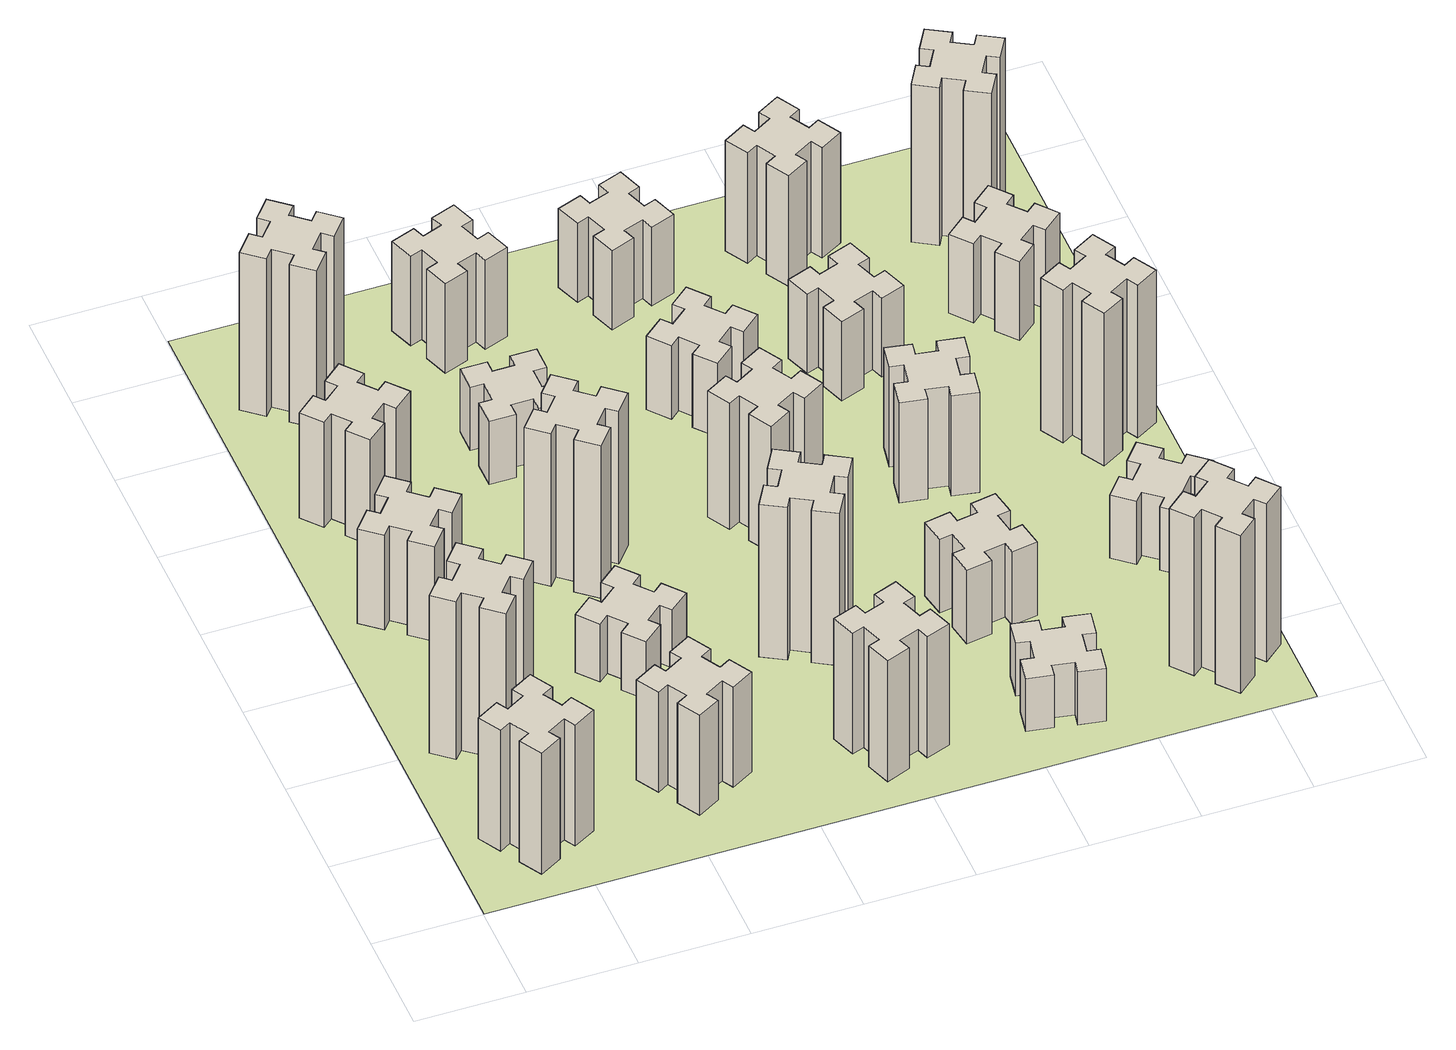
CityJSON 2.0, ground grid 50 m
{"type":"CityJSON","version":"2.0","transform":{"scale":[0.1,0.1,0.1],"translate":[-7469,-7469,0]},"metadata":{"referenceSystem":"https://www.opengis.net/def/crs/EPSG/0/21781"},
"CityObjects":{
"building1":{"type":"Building","attributes":{"class":"1000","function":"1000","usage":"1000","yearOfConstruction":2016,"roofType":"1000","measuredHeight":69,"storeysAboveGround":30,"storeysBelowGround":0},"geometry":[{"type":"Solid","lod":"1","boundaries":[[[[0,1,2,3,4,5,6,7,8,9,10,11,12,13,14,15,16,17,18,19]],[[17,16,20,21]],[[16,15,22,20]],[[15,14,23,22]],[[14,13,24,23]],[[13,12,25,24]],[[12,11,26,25]],[[11,10,27,26]],[[10,9,28,27]],[[9,8,29,28]],[[8,7,30,29]],[[7,6,31,30]],[[6,5,32,31]],[[5,4,33,32]],[[4,3,34,33]],[[3,2,35,34]],[[2,1,36,35]],[[1,0,37,36]],[[0,19,38,37]],[[19,18,39,38]],[[18,17,21,39]],[[24,25,26,27,28,29,30,31,32,33,34,35,36,37,38,39,21,20,22,23]]]]}]},
"building2":{"type":"Building","attributes":{"class":"1000","function":"1000","usage":"1000","yearOfConstruction":2016,"roofType":"1000","measuredHeight":90,"storeysAboveGround":30,"storeysBelowGround":0},"geometry":[{"type":"Solid","lod":"1","boundaries":[[[[40,41,42,43,44,45,46,47,48,49,50,51,52,53,54,55,56,57,58,59]],[[57,56,60,61]],[[56,55,62,60]],[[55,54,63,62]],[[54,53,64,63]],[[53,52,65,64]],[[52,51,66,65]],[[51,50,67,66]],[[50,49,68,67]],[[49,48,69,68]],[[48,47,70,69]],[[47,46,71,70]],[[46,45,72,71]],[[45,44,73,72]],[[44,43,74,73]],[[43,42,75,74]],[[42,41,76,75]],[[41,40,77,76]],[[40,59,78,77]],[[59,58,79,78]],[[58,57,61,79]],[[64,65,66,67,68,69,70,71,72,73,74,75,76,77,78,79,61,60,62,63]]]]}]},
"building3":{"type":"Building","attributes":{"class":"1000","function":"1000","usage":"1000","yearOfConstruction":2016,"roofType":"1000","measuredHeight":54,"storeysAboveGround":30,"storeysBelowGround":0},"geometry":[{"type":"Solid","lod":"1","boundaries":[[[[80,81,82,83,84,85,86,87,88,89,90,91,92,93,94,95,96,97,98,99]],[[97,96,100,101]],[[96,95,102,100]],[[95,94,103,102]],[[94,93,104,103]],[[93,92,105,104]],[[92,91,106,105]],[[91,90,107,106]],[[90,89,108,107]],[[89,88,109,108]],[[88,87,110,109]],[[87,86,111,110]],[[86,85,112,111]],[[85,84,113,112]],[[84,83,114,113]],[[83,82,115,114]],[[82,81,116,115]],[[81,80,117,116]],[[80,99,118,117]],[[99,98,119,118]],[[98,97,101,119]],[[104,105,106,107,108,109,110,111,112,113,114,115,116,117,118,119,101,100,102,103]]]]}]},
"building4":{"type":"Building","attributes":{"class":"1000","function":"1000","usage":"1000","yearOfConstruction":2016,"roofType":"1000","measuredHeight":60,"storeysAboveGround":30,"storeysBelowGround":0},"geometry":[{"type":"Solid","lod":"1","boundaries":[[[[120,121,122,123,124,125,126,127,128,129,130,131,132,133,134,135,136,137,138,139]],[[137,136,140,141]],[[136,135,142,140]],[[135,134,143,142]],[[134,133,144,143]],[[133,132,145,144]],[[132,131,146,145]],[[131,130,147,146]],[[130,129,148,147]],[[129,128,149,148]],[[128,127,150,149]],[[127,126,151,150]],[[126,125,152,151]],[[125,124,153,152]],[[124,123,154,153]],[[123,122,155,154]],[[122,121,156,155]],[[121,120,157,156]],[[120,139,158,157]],[[139,138,159,158]],[[138,137,141,159]],[[144,145,146,147,148,149,150,151,152,153,154,155,156,157,158,159,141,140,142,143]]]]}]},
"building5":{"type":"Building","attributes":{"class":"1000","function":"1000","usage":"1000","yearOfConstruction":2016,"roofType":"1000","measuredHeight":57,"storeysAboveGround":30,"storeysBelowGround":0},"geometry":[{"type":"Solid","lod":"1","boundaries":[[[[160,161,162,163,164,165,166,167,168,169,170,171,172,173,174,175,176,177,178,179]],[[177,176,180,181]],[[176,175,182,180]],[[175,174,183,182]],[[174,173,184,183]],[[173,172,185,184]],[[172,171,186,185]],[[171,170,187,186]],[[170,169,188,187]],[[169,168,189,188]],[[168,167,190,189]],[[167,166,191,190]],[[166,165,192,191]],[[165,164,193,192]],[[164,163,194,193]],[[163,162,195,194]],[[162,161,196,195]],[[161,160,197,196]],[[160,179,198,197]],[[179,178,199,198]],[[178,177,181,199]],[[184,185,186,187,188,189,190,191,192,193,194,195,196,197,198,199,181,180,182,183]]]]}]},
"building6":{"type":"Building","attributes":{"class":"1000","function":"1000","usage":"1000","yearOfConstruction":2016,"roofType":"1000","measuredHeight":90,"storeysAboveGround":30,"storeysBelowGround":0},"geometry":[{"type":"Solid","lod":"1","boundaries":[[[[200,201,202,203,204,205,206,207,208,209,210,211,212,213,214,215,216,217,218,219]],[[217,216,220,221]],[[216,215,222,220]],[[215,214,223,222]],[[214,213,224,223]],[[213,212,225,224]],[[212,211,226,225]],[[211,210,227,226]],[[210,209,228,227]],[[209,208,229,228]],[[208,207,230,229]],[[207,206,231,230]],[[206,205,232,231]],[[205,204,233,232]],[[204,203,234,233]],[[203,202,235,234]],[[202,201,236,235]],[[201,200,237,236]],[[200,219,238,237]],[[219,218,239,238]],[[218,217,221,239]],[[224,225,226,227,228,229,230,231,232,233,234,235,236,237,238,239,221,220,222,223]]]]}]},
"building7":{"type":"Building","attributes":{"class":"1000","function":"1000","usage":"1000","yearOfConstruction":2016,"roofType":"1000","measuredHeight":33,"storeysAboveGround":30,"storeysBelowGround":0},"geometry":[{"type":"Solid","lod":"1","boundaries":[[[[240,241,242,243,244,245,246,247,248,249,250,251,252,253,254,255,256,257,258,259]],[[257,256,260,261]],[[256,255,262,260]],[[255,254,263,262]],[[254,253,264,263]],[[253,252,265,264]],[[252,251,266,265]],[[251,250,267,266]],[[250,249,268,267]],[[249,248,269,268]],[[248,247,270,269]],[[247,246,271,270]],[[246,245,272,271]],[[245,244,273,272]],[[244,243,274,273]],[[243,242,275,274]],[[242,241,276,275]],[[241,240,277,276]],[[240,259,278,277]],[[259,258,279,278]],[[258,257,261,279]],[[264,265,266,267,268,269,270,271,272,273,274,275,276,277,278,279,261,260,262,263]]]]}]},
"building8":{"type":"Building","attributes":{"class":"1000","function":"1000","usage":"1000","yearOfConstruction":2016,"roofType":"1000","measuredHeight":87,"storeysAboveGround":30,"storeysBelowGround":0},"geometry":[{"type":"Solid","lod":"1","boundaries":[[[[280,281,282,283,284,285,286,287,288,289,290,291,292,293,294,295,296,297,298,299]],[[297,296,300,301]],[[296,295,302,300]],[[295,294,303,302]],[[294,293,304,303]],[[293,292,305,304]],[[292,291,306,305]],[[291,290,307,306]],[[290,289,308,307]],[[289,288,309,308]],[[288,287,310,309]],[[287,286,311,310]],[[286,285,312,311]],[[285,284,313,312]],[[284,283,314,313]],[[283,282,315,314]],[[282,281,316,315]],[[281,280,317,316]],[[280,299,318,317]],[[299,298,319,318]],[[298,297,301,319]],[[304,305,306,307,308,309,310,311,312,313,314,315,316,317,318,319,301,300,302,303]]]]}]},
"building9":{"type":"Building","attributes":{"class":"1000","function":"1000","usage":"1000","yearOfConstruction":2016,"roofType":"1000","measuredHeight":36,"storeysAboveGround":30,"storeysBelowGround":0},"geometry":[{"type":"Solid","lod":"1","boundaries":[[[[320,321,322,323,324,325,326,327,328,329,330,331,332,333,334,335,336,337,338,339]],[[337,336,340,341]],[[336,335,342,340]],[[335,334,343,342]],[[334,333,344,343]],[[333,332,345,344]],[[332,331,346,345]],[[331,330,347,346]],[[330,329,348,347]],[[329,328,349,348]],[[328,327,350,349]],[[327,326,351,350]],[[326,325,352,351]],[[325,324,353,352]],[[324,323,354,353]],[[323,322,355,354]],[[322,321,356,355]],[[321,320,357,356]],[[320,339,358,357]],[[339,338,359,358]],[[338,337,341,359]],[[344,345,346,347,348,349,350,351,352,353,354,355,356,357,358,359,341,340,342,343]]]]}]},
"building10":{"type":"Building","attributes":{"class":"1000","function":"1000","usage":"1000","yearOfConstruction":2016,"roofType":"1000","measuredHeight":69,"storeysAboveGround":30,"storeysBelowGround":0},"geometry":[{"type":"Solid","lod":"1","boundaries":[[[[360,361,362,363,364,365,366,367,368,369,370,371,372,373,374,375,376,377,378,379]],[[377,376,380,381]],[[376,375,382,380]],[[375,374,383,382]],[[374,373,384,383]],[[373,372,385,384]],[[372,371,386,385]],[[371,370,387,386]],[[370,369,388,387]],[[369,368,389,388]],[[368,367,390,389]],[[367,366,391,390]],[[366,365,392,391]],[[365,364,393,392]],[[364,363,394,393]],[[363,362,395,394]],[[362,361,396,395]],[[361,360,397,396]],[[360,379,398,397]],[[379,378,399,398]],[[378,377,381,399]],[[384,385,386,387,388,389,390,391,392,393,394,395,396,397,398,399,381,380,382,383]]]]}]},
"building11":{"type":"Building","attributes":{"class":"1000","function":"1000","usage":"1000","yearOfConstruction":2016,"roofType":"1000","measuredHeight":51,"storeysAboveGround":30,"storeysBelowGround":0},"geometry":[{"type":"Solid","lod":"1","boundaries":[[[[400,401,402,403,404,405,406,407,408,409,410,411,412,413,414,415,416,417,418,419]],[[417,416,420,421]],[[416,415,422,420]],[[415,414,423,422]],[[414,413,424,423]],[[413,412,425,424]],[[412,411,426,425]],[[411,410,427,426]],[[410,409,428,427]],[[409,408,429,428]],[[408,407,430,429]],[[407,406,431,430]],[[406,405,432,431]],[[405,404,433,432]],[[404,403,434,433]],[[403,402,435,434]],[[402,401,436,435]],[[401,400,437,436]],[[400,419,438,437]],[[419,418,439,438]],[[418,417,421,439]],[[424,425,426,427,428,429,430,431,432,433,434,435,436,437,438,439,421,420,422,423]]]]}]},
"building12":{"type":"Building","attributes":{"class":"1000","function":"1000","usage":"1000","yearOfConstruction":2016,"roofType":"1000","measuredHeight":87,"storeysAboveGround":30,"storeysBelowGround":0},"geometry":[{"type":"Solid","lod":"1","boundaries":[[[[440,441,442,443,444,445,446,447,448,449,450,451,452,453,454,455,456,457,458,459]],[[457,456,460,461]],[[456,455,462,460]],[[455,454,463,462]],[[454,453,464,463]],[[453,452,465,464]],[[452,451,466,465]],[[451,450,467,466]],[[450,449,468,467]],[[449,448,469,468]],[[448,447,470,469]],[[447,446,471,470]],[[446,445,472,471]],[[445,444,473,472]],[[444,443,474,473]],[[443,442,475,474]],[[442,441,476,475]],[[441,440,477,476]],[[440,459,478,477]],[[459,458,479,478]],[[458,457,461,479]],[[464,465,466,467,468,469,470,471,472,473,474,475,476,477,478,479,461,460,462,463]]]]}]},
"building13":{"type":"Building","attributes":{"class":"1000","function":"1000","usage":"1000","yearOfConstruction":2016,"roofType":"1000","measuredHeight":72,"storeysAboveGround":30,"storeysBelowGround":0},"geometry":[{"type":"Solid","lod":"1","boundaries":[[[[480,481,482,483,484,485,486,487,488,489,490,491,492,493,494,495,496,497,498,499]],[[497,496,500,501]],[[496,495,502,500]],[[495,494,503,502]],[[494,493,504,503]],[[493,492,505,504]],[[492,491,506,505]],[[491,490,507,506]],[[490,489,508,507]],[[489,488,509,508]],[[488,487,510,509]],[[487,486,511,510]],[[486,485,512,511]],[[485,484,513,512]],[[484,483,514,513]],[[483,482,515,514]],[[482,481,516,515]],[[481,480,517,516]],[[480,499,518,517]],[[499,498,519,518]],[[498,497,501,519]],[[504,505,506,507,508,509,510,511,512,513,514,515,516,517,518,519,501,500,502,503]]]]}]},
"building14":{"type":"Building","attributes":{"class":"1000","function":"1000","usage":"1000","yearOfConstruction":2016,"roofType":"1000","measuredHeight":42,"storeysAboveGround":30,"storeysBelowGround":0},"geometry":[{"type":"Solid","lod":"1","boundaries":[[[[520,521,522,523,524,525,526,527,528,529,530,531,532,533,534,535,536,537,538,539]],[[537,536,540,541]],[[536,535,542,540]],[[535,534,543,542]],[[534,533,544,543]],[[533,532,545,544]],[[532,531,546,545]],[[531,530,547,546]],[[530,529,548,547]],[[529,528,549,548]],[[528,527,550,549]],[[527,526,551,550]],[[526,525,552,551]],[[525,524,553,552]],[[524,523,554,553]],[[523,522,555,554]],[[522,521,556,555]],[[521,520,557,556]],[[520,539,558,557]],[[539,538,559,558]],[[538,537,541,559]],[[544,545,546,547,548,549,550,551,552,553,554,555,556,557,558,559,541,540,542,543]]]]}]},
"building15":{"type":"Building","attributes":{"class":"1000","function":"1000","usage":"1000","yearOfConstruction":2016,"roofType":"1000","measuredHeight":30,"storeysAboveGround":30,"storeysBelowGround":0},"geometry":[{"type":"Solid","lod":"1","boundaries":[[[[560,561,562,563,564,565,566,567,568,569,570,571,572,573,574,575,576,577,578,579]],[[577,576,580,581]],[[576,575,582,580]],[[575,574,583,582]],[[574,573,584,583]],[[573,572,585,584]],[[572,571,586,585]],[[571,570,587,586]],[[570,569,588,587]],[[569,568,589,588]],[[568,567,590,589]],[[567,566,591,590]],[[566,565,592,591]],[[565,564,593,592]],[[564,563,594,593]],[[563,562,595,594]],[[562,561,596,595]],[[561,560,597,596]],[[560,579,598,597]],[[579,578,599,598]],[[578,577,581,599]],[[584,585,586,587,588,589,590,591,592,593,594,595,596,597,598,599,581,580,582,583]]]]}]},
"building16":{"type":"Building","attributes":{"class":"1000","function":"1000","usage":"1000","yearOfConstruction":2016,"roofType":"1000","measuredHeight":45,"storeysAboveGround":30,"storeysBelowGround":0},"geometry":[{"type":"Solid","lod":"1","boundaries":[[[[600,601,602,603,604,605,606,607,608,609,610,611,612,613,614,615,616,617,618,619]],[[617,616,620,621]],[[616,615,622,620]],[[615,614,623,622]],[[614,613,624,623]],[[613,612,625,624]],[[612,611,626,625]],[[611,610,627,626]],[[610,609,628,627]],[[609,608,629,628]],[[608,607,630,629]],[[607,606,631,630]],[[606,605,632,631]],[[605,604,633,632]],[[604,603,634,633]],[[603,602,635,634]],[[602,601,636,635]],[[601,600,637,636]],[[600,619,638,637]],[[619,618,639,638]],[[618,617,621,639]],[[624,625,626,627,628,629,630,631,632,633,634,635,636,637,638,639,621,620,622,623]]]]}]},
"building17":{"type":"Building","attributes":{"class":"1000","function":"1000","usage":"1000","yearOfConstruction":2016,"roofType":"1000","measuredHeight":42,"storeysAboveGround":30,"storeysBelowGround":0},"geometry":[{"type":"Solid","lod":"1","boundaries":[[[[640,641,642,643,644,645,646,647,648,649,650,651,652,653,654,655,656,657,658,659]],[[657,656,660,661]],[[656,655,662,660]],[[655,654,663,662]],[[654,653,664,663]],[[653,652,665,664]],[[652,651,666,665]],[[651,650,667,666]],[[650,649,668,667]],[[649,648,669,668]],[[648,647,670,669]],[[647,646,671,670]],[[646,645,672,671]],[[645,644,673,672]],[[644,643,674,673]],[[643,642,675,674]],[[642,641,676,675]],[[641,640,677,676]],[[640,659,678,677]],[[659,658,679,678]],[[658,657,661,679]],[[664,665,666,667,668,669,670,671,672,673,674,675,676,677,678,679,661,660,662,663]]]]}]},
"building18":{"type":"Building","attributes":{"class":"1000","function":"1000","usage":"1000","yearOfConstruction":2016,"roofType":"1000","measuredHeight":57,"storeysAboveGround":30,"storeysBelowGround":0},"geometry":[{"type":"Solid","lod":"1","boundaries":[[[[680,681,682,683,684,685,686,687,688,689,690,691,692,693,694,695,696,697,698,699]],[[697,696,700,701]],[[696,695,702,700]],[[695,694,703,702]],[[694,693,704,703]],[[693,692,705,704]],[[692,691,706,705]],[[691,690,707,706]],[[690,689,708,707]],[[689,688,709,708]],[[688,687,710,709]],[[687,686,711,710]],[[686,685,712,711]],[[685,684,713,712]],[[684,683,714,713]],[[683,682,715,714]],[[682,681,716,715]],[[681,680,717,716]],[[680,699,718,717]],[[699,698,719,718]],[[698,697,701,719]],[[704,705,706,707,708,709,710,711,712,713,714,715,716,717,718,719,701,700,702,703]]]]}]},
"building19":{"type":"Building","attributes":{"class":"1000","function":"1000","usage":"1000","yearOfConstruction":2016,"roofType":"1000","measuredHeight":45,"storeysAboveGround":30,"storeysBelowGround":0},"geometry":[{"type":"Solid","lod":"1","boundaries":[[[[720,721,722,723,724,725,726,727,728,729,730,731,732,733,734,735,736,737,738,739]],[[737,736,740,741]],[[736,735,742,740]],[[735,734,743,742]],[[734,733,744,743]],[[733,732,745,744]],[[732,731,746,745]],[[731,730,747,746]],[[730,729,748,747]],[[729,728,749,748]],[[728,727,750,749]],[[727,726,751,750]],[[726,725,752,751]],[[725,724,753,752]],[[724,723,754,753]],[[723,722,755,754]],[[722,721,756,755]],[[721,720,757,756]],[[720,739,758,757]],[[739,738,759,758]],[[738,737,741,759]],[[744,745,746,747,748,749,750,751,752,753,754,755,756,757,758,759,741,740,742,743]]]]}]},
"building20":{"type":"Building","attributes":{"class":"1000","function":"1000","usage":"1000","yearOfConstruction":2016,"roofType":"1000","measuredHeight":90,"storeysAboveGround":30,"storeysBelowGround":0},"geometry":[{"type":"Solid","lod":"1","boundaries":[[[[760,761,762,763,764,765,766,767,768,769,770,771,772,773,774,775,776,777,778,779]],[[777,776,780,781]],[[776,775,782,780]],[[775,774,783,782]],[[774,773,784,783]],[[773,772,785,784]],[[772,771,786,785]],[[771,770,787,786]],[[770,769,788,787]],[[769,768,789,788]],[[768,767,790,789]],[[767,766,791,790]],[[766,765,792,791]],[[765,764,793,792]],[[764,763,794,793]],[[763,762,795,794]],[[762,761,796,795]],[[761,760,797,796]],[[760,779,798,797]],[[779,778,799,798]],[[778,777,781,799]],[[784,785,786,787,788,789,790,791,792,793,794,795,796,797,798,799,781,780,782,783]]]]}]},
"building21":{"type":"Building","attributes":{"class":"1000","function":"1000","usage":"1000","yearOfConstruction":2016,"roofType":"1000","measuredHeight":63,"storeysAboveGround":30,"storeysBelowGround":0},"geometry":[{"type":"Solid","lod":"1","boundaries":[[[[800,801,802,803,804,805,806,807,808,809,810,811,812,813,814,815,816,817,818,819]],[[817,816,820,821]],[[816,815,822,820]],[[815,814,823,822]],[[814,813,824,823]],[[813,812,825,824]],[[812,811,826,825]],[[811,810,827,826]],[[810,809,828,827]],[[809,808,829,828]],[[808,807,830,829]],[[807,806,831,830]],[[806,805,832,831]],[[805,804,833,832]],[[804,803,834,833]],[[803,802,835,834]],[[802,801,836,835]],[[801,800,837,836]],[[800,819,838,837]],[[819,818,839,838]],[[818,817,821,839]],[[824,825,826,827,828,829,830,831,832,833,834,835,836,837,838,839,821,820,822,823]]]]}]},
"building22":{"type":"Building","attributes":{"class":"1000","function":"1000","usage":"1000","yearOfConstruction":2016,"roofType":"1000","measuredHeight":36,"storeysAboveGround":30,"storeysBelowGround":0},"geometry":[{"type":"Solid","lod":"1","boundaries":[[[[840,841,842,843,844,845,846,847,848,849,850,851,852,853,854,855,856,857,858,859]],[[857,856,860,861]],[[856,855,862,860]],[[855,854,863,862]],[[854,853,864,863]],[[853,852,865,864]],[[852,851,866,865]],[[851,850,867,866]],[[850,849,868,867]],[[849,848,869,868]],[[848,847,870,869]],[[847,846,871,870]],[[846,845,872,871]],[[845,844,873,872]],[[844,843,874,873]],[[843,842,875,874]],[[842,841,876,875]],[[841,840,877,876]],[[840,859,878,877]],[[859,858,879,878]],[[858,857,861,879]],[[864,865,866,867,868,869,870,871,872,873,874,875,876,877,878,879,861,860,862,863]]]]}]},
"building23":{"type":"Building","attributes":{"class":"1000","function":"1000","usage":"1000","yearOfConstruction":2016,"roofType":"1000","measuredHeight":87,"storeysAboveGround":30,"storeysBelowGround":0},"geometry":[{"type":"Solid","lod":"1","boundaries":[[[[880,881,882,883,884,885,886,887,888,889,890,891,892,893,894,895,896,897,898,899]],[[897,896,900,901]],[[896,895,902,900]],[[895,894,903,902]],[[894,893,904,903]],[[893,892,905,904]],[[892,891,906,905]],[[891,890,907,906]],[[890,889,908,907]],[[889,888,909,908]],[[888,887,910,909]],[[887,886,911,910]],[[886,885,912,911]],[[885,884,913,912]],[[884,883,914,913]],[[883,882,915,914]],[[882,881,916,915]],[[881,880,917,916]],[[880,899,918,917]],[[899,898,919,918]],[[898,897,901,919]],[[904,905,906,907,908,909,910,911,912,913,914,915,916,917,918,919,901,900,902,903]]]]}]},
"building24":{"type":"Building","attributes":{"class":"1000","function":"1000","usage":"1000","yearOfConstruction":2016,"roofType":"1000","measuredHeight":45,"storeysAboveGround":30,"storeysBelowGround":0},"geometry":[{"type":"Solid","lod":"1","boundaries":[[[[920,921,922,923,924,925,926,927,928,929,930,931,932,933,934,935,936,937,938,939]],[[937,936,940,941]],[[936,935,942,940]],[[935,934,943,942]],[[934,933,944,943]],[[933,932,945,944]],[[932,931,946,945]],[[931,930,947,946]],[[930,929,948,947]],[[929,928,949,948]],[[928,927,950,949]],[[927,926,951,950]],[[926,925,952,951]],[[925,924,953,952]],[[924,923,954,953]],[[923,922,955,954]],[[922,921,956,955]],[[921,920,957,956]],[[920,939,958,957]],[[939,938,959,958]],[[938,937,941,959]],[[944,945,946,947,948,949,950,951,952,953,954,955,956,957,958,959,941,940,942,943]]]]}]},
"building25":{"type":"Building","attributes":{"class":"1000","function":"1000","usage":"1000","yearOfConstruction":2016,"roofType":"1000","measuredHeight":90,"storeysAboveGround":30,"storeysBelowGround":0},"geometry":[{"type":"Solid","lod":"1","boundaries":[[[[960,961,962,963,964,965,966,967,968,969,970,971,972,973,974,975,976,977,978,979]],[[977,976,980,981]],[[976,975,982,980]],[[975,974,983,982]],[[974,973,984,983]],[[973,972,985,984]],[[972,971,986,985]],[[971,970,987,986]],[[970,969,988,987]],[[969,968,989,988]],[[968,967,990,989]],[[967,966,991,990]],[[966,965,992,991]],[[965,964,993,992]],[[964,963,994,993]],[[963,962,995,994]],[[962,961,996,995]],[[961,960,997,996]],[[960,979,998,997]],[[979,978,999,998]],[[978,977,981,999]],[[984,985,986,987,988,989,990,991,992,993,994,995,996,997,998,999,981,980,982,983]]]]}]},
"landuse1":{"type":"LandUse","attributes":{"name":"plot1","function":"1010"},"geometry":[{"type":"MultiSurface","lod":"1","boundaries":[[[1000,1001,1002,1003]]]}]}
},
"vertices":[
[255,364,0],[305,277,0],[253,247,0],[313,143,0],[417,203,0],[387,255,0],[474,305,0],[504,253,0],[608,313,0],[548,417,0],[496,387,0],[446,474,0],[498,504,0],[438,608,0],[334,548,0],[364,496,0],[277,446,0],[247,498,0],[143,438,0],[203,334,0],[277,446,690],[247,498,690],[364,496,690],[334,548,690],[438,608,690],[498,504,690],[446,474,690],[496,387,690],[548,417,690],[608,313,690],[504,253,690],[474,305,690],[387,255,690],[417,203,690],[313,143,690],[253,247,690],[305,277,690],[255,364,690],[203,334,690],[143,438,690],
[484,1067,0],[408,1132,0],[446,1178,0],[354,1255,0],[277,1163,0],[323,1124,0],[259,1048,0],[213,1086,0],[136,994,0],[228,917,0],[266,963,0],[343,899,0],[304,853,0],[396,776,0],[473,868,0],[427,906,0],[492,983,0],[538,944,0],[615,1036,0],[523,1113,0],[492,983,900],[538,944,900],[427,906,900],[473,868,900],[396,776,900],[304,853,900],[343,899,900],[266,963,900],[228,917,900],[136,994,900],[213,1086,900],[259,1048,900],[323,1124,900],[277,1163,900],[354,1255,900],[446,1178,900],[408,1132,900],[484,1067,900],[523,1113,900],[615,1036,900],
[484,1907,0],[408,1972,0],[446,2018,0],[354,2095,0],[277,2003,0],[323,1964,0],[259,1888,0],[213,1926,0],[136,1834,0],[228,1757,0],[266,1803,0],[343,1739,0],[304,1693,0],[396,1616,0],[473,1708,0],[427,1746,0],[492,1823,0],[538,1784,0],[615,1876,0],[523,1953,0],[492,1823,540],[538,1784,540],[427,1746,540],[473,1708,540],[396,1616,540],[304,1693,540],[343,1739,540],[266,1803,540],[228,1757,540],[136,1834,540],[213,1926,540],[259,1888,540],[323,1964,540],[277,2003,540],[354,2095,540],[446,2018,540],[408,1972,540],[484,1907,540],[523,1953,540],[615,1876,540],
[492,2528,0],[427,2604,0],[473,2643,0],[396,2735,0],[304,2658,0],[343,2612,0],[266,2547,0],[228,2593,0],[136,2516,0],[213,2424,0],[259,2463,0],[323,2386,0],[277,2348,0],[354,2256,0],[446,2333,0],[408,2379,0],[484,2443,0],[523,2397,0],[615,2474,0],[538,2566,0],[484,2443,600],[523,2397,600],[408,2379,600],[446,2333,600],[354,2256,600],[277,2348,600],[323,2386,600],[259,2463,600],[213,2424,600],[136,2516,600],[228,2593,600],[266,2547,600],[343,2612,600],[304,2658,600],[396,2735,600],[473,2643,600],[427,2604,600],[492,2528,600],[538,2566,600],[615,2474,600],
[1127,355,0],[1214,405,0],[1244,353,0],[1348,413,0],[1288,517,0],[1236,487,0],[1186,574,0],[1238,604,0],[1178,708,0],[1074,648,0],[1104,596,0],[1017,546,0],[987,598,0],[883,538,0],[943,434,0],[995,464,0],[1045,377,0],[993,347,0],[1053,243,0],[1157,303,0],[1045,377,570],[993,347,570],[995,464,570],[943,434,570],[883,538,570],[987,598,570],[1017,546,570],[1104,596,570],[1074,648,570],[1178,708,570],[1238,604,570],[1186,574,570],[1236,487,570],[1288,517,570],[1348,413,570],[1244,353,570],[1214,405,570],[1127,355,570],[1157,303,570],[1053,243,570],
[484,3287,0],[408,3352,0],[446,3398,0],[354,3475,0],[277,3383,0],[323,3344,0],[259,3268,0],[213,3306,0],[136,3214,0],[228,3137,0],[266,3183,0],[343,3119,0],[304,3073,0],[396,2996,0],[473,3088,0],[427,3126,0],[492,3203,0],[538,3164,0],[615,3256,0],[523,3333,0],[492,3203,900],[538,3164,900],[427,3126,900],[473,3088,900],[396,2996,900],[304,3073,900],[343,3119,900],[266,3183,900],[228,3137,900],[136,3214,900],[213,3306,900],[259,3268,900],[323,3344,900],[277,3383,900],[354,3475,900],[446,3398,900],[408,3352,900],[484,3287,900],[523,3333,900],[615,3256,900],
[1083,1332,0],[1006,1267,0],[968,1313,0],[876,1236,0],[953,1144,0],[999,1183,0],[1063,1106,0],[1017,1068,0],[1094,976,0],[1186,1053,0],[1148,1099,0],[1224,1163,0],[1263,1117,0],[1355,1194,0],[1278,1286,0],[1232,1248,0],[1167,1324,0],[1213,1363,0],[1136,1455,0],[1044,1378,0],[1167,1324,330],[1213,1363,330],[1232,1248,330],[1278,1286,330],[1355,1194,330],[1263,1117,330],[1224,1163,330],[1148,1099,330],[1186,1053,330],[1094,976,330],[1017,1068,330],[1063,1106,330],[999,1183,330],[953,1144,330],[876,1236,330],[968,1313,330],[1006,1267,330],[1083,1332,330],[1044,1378,330],[1136,1455,330],
[1006,1803,0],[1083,1739,0],[1044,1693,0],[1136,1616,0],[1213,1708,0],[1167,1746,0],[1232,1823,0],[1278,1784,0],[1355,1876,0],[1263,1953,0],[1224,1907,0],[1148,1972,0],[1186,2018,0],[1094,2095,0],[1017,2003,0],[1063,1964,0],[999,1888,0],[953,1926,0],[876,1834,0],[968,1757,0],[999,1888,870],[953,1926,870],[1063,1964,870],[1017,2003,870],[1094,2095,870],[1186,2018,870],[1148,1972,870],[1224,1907,870],[1263,1953,870],[1355,1876,870],[1278,1784,870],[1232,1823,870],[1167,1746,870],[1213,1708,870],[1136,1616,870],[1044,1693,870],[1083,1739,870],[1006,1803,870],[968,1757,870],[876,1834,870],
[1165,2705,0],[1065,2705,0],[1065,2765,0],[945,2765,0],[945,2645,0],[1005,2645,0],[1005,2545,0],[945,2545,0],[945,2425,0],[1065,2425,0],[1065,2485,0],[1165,2485,0],[1165,2425,0],[1285,2425,0],[1285,2545,0],[1225,2545,0],[1225,2645,0],[1285,2645,0],[1285,2765,0],[1165,2765,0],[1225,2645,360],[1285,2645,360],[1225,2545,360],[1285,2545,360],[1285,2425,360],[1165,2425,360],[1165,2485,360],[1065,2485,360],[1065,2425,360],[945,2425,360],[945,2545,360],[1005,2545,360],[1005,2645,360],[945,2645,360],[945,2765,360],[1065,2765,360],[1065,2705,360],[1165,2705,360],[1165,2765,360],[1285,2765,360],
[1965,496,0],[1871,462,0],[1850,518,0],[1737,477,0],[1779,364,0],[1835,385,0],[1869,291,0],[1813,270,0],[1854,157,0],[1967,199,0],[1946,255,0],[2040,289,0],[2060,233,0],[2173,274,0],[2132,387,0],[2076,366,0],[2042,460,0],[2098,480,0],[2057,593,0],[1944,552,0],[2042,460,690],[2098,480,690],[2076,366,690],[2132,387,690],[2173,274,690],[2060,233,690],[2040,289,690],[1946,255,690],[1967,199,690],[1854,157,690],[1813,270,690],[1869,291,690],[1835,385,690],[1779,364,690],[1737,477,690],[1850,518,690],[1871,462,690],[1965,496,690],[1944,552,690],[2057,593,690],
[1125,3456,0],[1031,3422,0],[1010,3478,0],[897,3437,0],[939,3324,0],[995,3345,0],[1029,3251,0],[973,3230,0],[1014,3117,0],[1127,3159,0],[1106,3215,0],[1200,3249,0],[1220,3193,0],[1333,3234,0],[1292,3347,0],[1236,3326,0],[1202,3420,0],[1258,3440,0],[1217,3553,0],[1104,3512,0],[1202,3420,510],[1258,3440,510],[1236,3326,510],[1292,3347,510],[1333,3234,510],[1220,3193,510],[1200,3249,510],[1106,3215,510],[1127,3159,510],[1014,3117,510],[973,3230,510],[1029,3251,510],[995,3345,510],[939,3324,510],[897,3437,510],[1010,3478,510],[1031,3422,510],[1125,3456,510],[1104,3512,510],[1217,3553,510],
[1926,1017,0],[1976,1104,0],[2028,1074,0],[2088,1178,0],[1984,1238,0],[1954,1186,0],[1867,1236,0],[1897,1288,0],[1793,1348,0],[1733,1244,0],[1785,1214,0],[1735,1127,0],[1683,1157,0],[1623,1053,0],[1727,993,0],[1757,1045,0],[1844,995,0],[1814,943,0],[1918,883,0],[1978,987,0],[1844,995,870],[1814,943,870],[1757,1045,870],[1727,993,870],[1623,1053,870],[1683,1157,870],[1735,1127,870],[1785,1214,870],[1733,1244,870],[1793,1348,870],[1897,1288,870],[1867,1236,870],[1954,1186,870],[1984,1238,870],[2088,1178,870],[2028,1074,870],[1976,1104,870],[1926,1017,870],[1978,987,870],[1918,883,870],
[1967,1735,0],[2054,1785,0],[2084,1733,0],[2188,1793,0],[2128,1897,0],[2076,1867,0],[2026,1954,0],[2078,1984,0],[2018,2088,0],[1914,2028,0],[1944,1976,0],[1857,1926,0],[1827,1978,0],[1723,1918,0],[1783,1814,0],[1835,1844,0],[1885,1757,0],[1833,1727,0],[1893,1623,0],[1997,1683,0],[1885,1757,720],[1833,1727,720],[1835,1844,720],[1783,1814,720],[1723,1918,720],[1827,1978,720],[1857,1926,720],[1944,1976,720],[1914,2028,720],[2018,2088,720],[2078,1984,720],[2026,1954,720],[2076,1867,720],[2128,1897,720],[2188,1793,720],[2084,1733,720],[2054,1785,720],[1967,1735,720],[1997,1683,720],[1893,1623,720],
[1988,2479,0],[2064,2543,0],[2103,2497,0],[2195,2574,0],[2118,2666,0],[2072,2628,0],[2007,2704,0],[2053,2743,0],[1976,2835,0],[1884,2758,0],[1923,2712,0],[1846,2647,0],[1808,2693,0],[1716,2616,0],[1793,2524,0],[1839,2563,0],[1903,2486,0],[1857,2448,0],[1934,2356,0],[2026,2433,0],[1903,2486,420],[1857,2448,420],[1839,2563,420],[1793,2524,420],[1716,2616,420],[1808,2693,420],[1846,2647,420],[1923,2712,420],[1884,2758,420],[1976,2835,420],[2053,2743,420],[2007,2704,420],[2072,2628,420],[2118,2666,420],[2195,2574,420],[2103,2497,420],[2064,2543,420],[1988,2479,420],[2026,2433,420],[1934,2356,420],
[2596,444,0],[2578,345,0],[2519,356,0],[2498,237,0],[2617,217,0],[2627,276,0],[2725,258,0],[2715,199,0],[2833,178,0],[2854,297,0],[2795,307,0],[2812,405,0],[2871,395,0],[2892,513,0],[2774,534,0],[2764,475,0],[2665,492,0],[2676,551,0],[2557,572,0],[2537,454,0],[2665,492,300],[2676,551,300],[2764,475,300],[2774,534,300],[2892,513,300],[2871,395,300],[2812,405,300],[2795,307,300],[2854,297,300],[2833,178,300],[2715,199,300],[2725,258,300],[2627,276,300],[2617,217,300],[2498,237,300],[2519,356,300],[2578,345,300],[2596,444,300],[2537,454,300],[2557,572,300],
[1865,3456,0],[1771,3422,0],[1750,3478,0],[1637,3437,0],[1679,3324,0],[1735,3345,0],[1769,3251,0],[1713,3230,0],[1754,3117,0],[1867,3159,0],[1846,3215,0],[1940,3249,0],[1960,3193,0],[2073,3234,0],[2032,3347,0],[1976,3326,0],[1942,3420,0],[1998,3440,0],[1957,3553,0],[1844,3512,0],[1942,3420,450],[1998,3440,450],[1976,3326,450],[2032,3347,450],[2073,3234,450],[1960,3193,450],[1940,3249,450],[1846,3215,450],[1867,3159,450],[1754,3117,450],[1713,3230,450],[1769,3251,450],[1735,3345,450],[1679,3324,450],[1637,3437,450],[1750,3478,450],[1771,3422,450],[1865,3456,450],[1844,3512,450],[1957,3553,450],
[2625,1132,0],[2527,1115,0],[2517,1174,0],[2398,1153,0],[2419,1035,0],[2478,1045,0],[2496,947,0],[2437,937,0],[2457,818,0],[2576,839,0],[2565,898,0],[2664,916,0],[2674,857,0],[2792,877,0],[2771,996,0],[2712,985,0],[2695,1084,0],[2754,1094,0],[2733,1212,0],[2615,1191,0],[2695,1084,420],[2754,1094,420],[2712,985,420],[2771,996,420],[2792,877,420],[2674,857,420],[2664,916,420],[2565,898,420],[2576,839,420],[2457,818,420],[2437,937,420],[2496,947,420],[2478,1045,420],[2419,1035,420],[2398,1153,420],[2517,1174,420],[2527,1115,420],[2625,1132,420],[2615,1191,420],[2733,1212,420],
[2627,1756,0],[2725,1738,0],[2715,1679,0],[2833,1658,0],[2854,1777,0],[2795,1787,0],[2812,1885,0],[2871,1875,0],[2892,1993,0],[2774,2014,0],[2764,1955,0],[2665,1972,0],[2676,2031,0],[2557,2052,0],[2537,1934,0],[2596,1924,0],[2578,1825,0],[2519,1836,0],[2498,1717,0],[2617,1697,0],[2578,1825,570],[2519,1836,570],[2596,1924,570],[2537,1934,570],[2557,2052,570],[2676,2031,570],[2665,1972,570],[2764,1955,570],[2774,2014,570],[2892,1993,570],[2871,1875,570],[2812,1885,570],[2795,1787,570],[2854,1777,570],[2833,1658,570],[2715,1679,570],[2725,1738,570],[2627,1756,570],[2617,1697,570],[2498,1717,570],
[2586,2475,0],[2680,2509,0],[2700,2453,0],[2813,2494,0],[2772,2607,0],[2716,2586,0],[2682,2680,0],[2738,2700,0],[2697,2813,0],[2584,2772,0],[2605,2716,0],[2511,2682,0],[2490,2738,0],[2377,2697,0],[2419,2584,0],[2475,2605,0],[2509,2511,0],[2453,2490,0],[2494,2377,0],[2607,2419,0],[2509,2511,450],[2453,2490,450],[2475,2605,450],[2419,2584,450],[2377,2697,450],[2490,2738,450],[2511,2682,450],[2605,2716,450],[2584,2772,450],[2697,2813,450],[2738,2700,450],[2682,2680,450],[2716,2586,450],[2772,2607,450],[2813,2494,450],[2700,2453,450],[2680,2509,450],[2586,2475,450],[2607,2419,450],[2494,2377,450],
[3468,259,0],[3544,323,0],[3583,277,0],[3675,354,0],[3598,446,0],[3552,408,0],[3487,484,0],[3533,523,0],[3456,615,0],[3364,538,0],[3403,492,0],[3326,427,0],[3288,473,0],[3196,396,0],[3273,304,0],[3319,343,0],[3383,266,0],[3337,228,0],[3414,136,0],[3506,213,0],[3383,266,900],[3337,228,900],[3319,343,900],[3273,304,900],[3196,396,900],[3288,473,900],[3326,427,900],[3403,492,900],[3364,538,900],[3456,615,900],[3533,523,900],[3487,484,900],[3552,408,900],[3598,446,900],[3675,354,900],[3583,277,900],[3544,323,900],[3468,259,900],[3506,213,900],[3414,136,900],
[2716,3347,0],[2666,3434,0],[2718,3464,0],[2658,3568,0],[2554,3508,0],[2584,3456,0],[2497,3406,0],[2467,3458,0],[2363,3398,0],[2423,3294,0],[2475,3324,0],[2525,3237,0],[2473,3207,0],[2533,3103,0],[2637,3163,0],[2607,3215,0],[2694,3265,0],[2724,3213,0],[2828,3273,0],[2768,3377,0],[2694,3265,630],[2724,3213,630],[2607,3215,630],[2637,3163,630],[2533,3103,630],[2473,3207,630],[2525,3237,630],[2475,3324,630],[2423,3294,630],[2363,3398,630],[2467,3458,630],[2497,3406,630],[2584,3456,630],[2554,3508,630],[2658,3568,630],[2718,3464,630],[2666,3434,630],[2716,3347,630],[2768,3377,630],[2828,3273,630],
[3487,1006,0],[3552,1083,0],[3598,1044,0],[3675,1136,0],[3583,1213,0],[3544,1167,0],[3468,1232,0],[3506,1278,0],[3414,1355,0],[3337,1263,0],[3383,1224,0],[3319,1148,0],[3273,1186,0],[3196,1094,0],[3288,1017,0],[3326,1063,0],[3403,999,0],[3364,953,0],[3456,876,0],[3533,968,0],[3403,999,360],[3364,953,360],[3326,1063,360],[3288,1017,360],[3196,1094,360],[3273,1186,360],[3319,1148,360],[3383,1224,360],[3337,1263,360],[3414,1355,360],[3506,1278,360],[3468,1232,360],[3544,1167,360],[3583,1213,360],[3675,1136,360],[3598,1044,360],[3552,1083,360],[3487,1006,360],[3533,968,360],[3456,876,360],
[3556,1867,0],[3506,1954,0],[3558,1984,0],[3498,2088,0],[3394,2028,0],[3424,1976,0],[3337,1926,0],[3307,1978,0],[3203,1918,0],[3263,1814,0],[3315,1844,0],[3365,1757,0],[3313,1727,0],[3373,1623,0],[3477,1683,0],[3447,1735,0],[3534,1785,0],[3564,1733,0],[3668,1793,0],[3608,1897,0],[3534,1785,870],[3564,1733,870],[3447,1735,870],[3477,1683,870],[3373,1623,870],[3313,1727,870],[3365,1757,870],[3315,1844,870],[3263,1814,870],[3203,1918,870],[3307,1978,870],[3337,1926,870],[3424,1976,870],[3394,2028,870],[3498,2088,870],[3558,1984,870],[3506,1954,870],[3556,1867,870],[3608,1897,870],[3668,1793,870],
[3452,2728,0],[3387,2804,0],[3433,2843,0],[3356,2935,0],[3264,2858,0],[3303,2812,0],[3226,2747,0],[3188,2793,0],[3096,2716,0],[3173,2624,0],[3219,2663,0],[3283,2586,0],[3237,2548,0],[3314,2456,0],[3406,2533,0],[3368,2579,0],[3444,2643,0],[3483,2597,0],[3575,2674,0],[3498,2766,0],[3444,2643,450],[3483,2597,450],[3368,2579,450],[3406,2533,450],[3314,2456,450],[3237,2548,450],[3283,2586,450],[3219,2663,450],[3173,2624,450],[3096,2716,450],[3188,2793,450],[3226,2747,450],[3303,2812,450],[3264,2858,450],[3356,2935,450],[3433,2843,450],[3387,2804,450],[3452,2728,450],[3498,2766,450],[3575,2674,450],
[3237,3165,0],[3324,3115,0],[3294,3063,0],[3398,3003,0],[3458,3107,0],[3406,3137,0],[3456,3224,0],[3508,3194,0],[3568,3298,0],[3464,3358,0],[3434,3306,0],[3347,3356,0],[3377,3408,0],[3273,3468,0],[3213,3364,0],[3265,3334,0],[3215,3247,0],[3163,3277,0],[3103,3173,0],[3207,3113,0],[3215,3247,900],[3163,3277,900],[3265,3334,900],[3213,3364,900],[3273,3468,900],[3377,3408,900],[3347,3356,900],[3434,3306,900],[3464,3358,900],[3568,3298,900],[3508,3194,900],[3456,3224,900],[3406,3137,900],[3458,3107,900],[3398,3003,900],[3294,3063,900],[3324,3115,900],[3237,3165,900],[3207,3113,900],[3103,3173,900],
[5,3705,0],[3705,3705,0],[3705,5,0],[5,5,0]
]}
